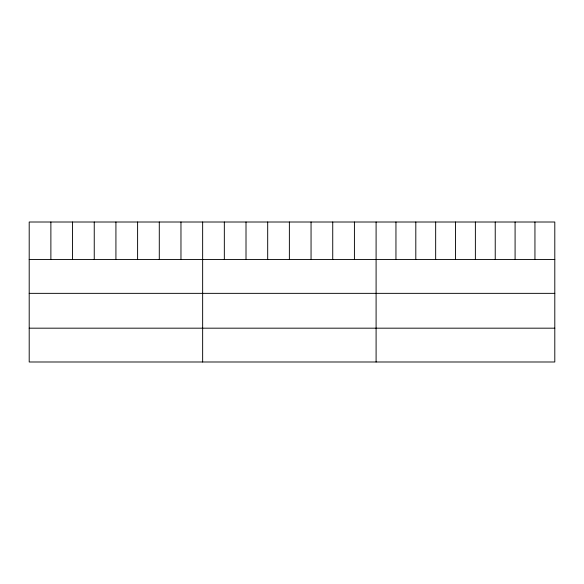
<?xml version="1.0" encoding="UTF-8"?>
<svg xmlns="http://www.w3.org/2000/svg" width="584" height="584" viewBox="0 0 584 584"><rect width="100%" height="100%" fill="white"/><g stroke="black" fill="none" stroke-linecap="round" stroke-linejoin="round"><path stroke-width="0.88" d="M554.8 259.537L554.8 361.992L29.2 361.992L29.2 222.008L554.8 222.008L554.8 259.537L29.2 259.537M29.2 293.351L554.8 293.351M29.2 328.179L554.8 328.179M534.944 222.008L534.944 259.537M515.088 222.008L515.088 259.537M495.232 222.008L495.232 259.537M475.376 222.008L475.376 259.537M455.52 222.008L455.52 259.537M435.664 222.008L435.664 259.537M415.808 222.008L415.808 259.537M395.952 222.008L395.952 259.537M376.096 222.008L376.096 361.992M354.415 222.008L354.415 259.537M332.734 222.008L332.734 259.537M311.053 222.008L311.053 259.537M289.372 222.008L289.372 259.537M267.691 222.008L267.691 259.537M246.01 222.008L246.01 259.537M224.329 222.008L224.329 259.537M202.648 222.008L202.648 361.992M180.967 222.008L180.967 259.537M159.286 222.008L159.286 259.537M137.605 222.008L137.605 259.537M115.924 222.008L115.924 259.537M94.243 222.008L94.243 259.537M72.562 222.008L72.562 259.537M50.881 222.008L50.881 259.537"/></g></svg>
